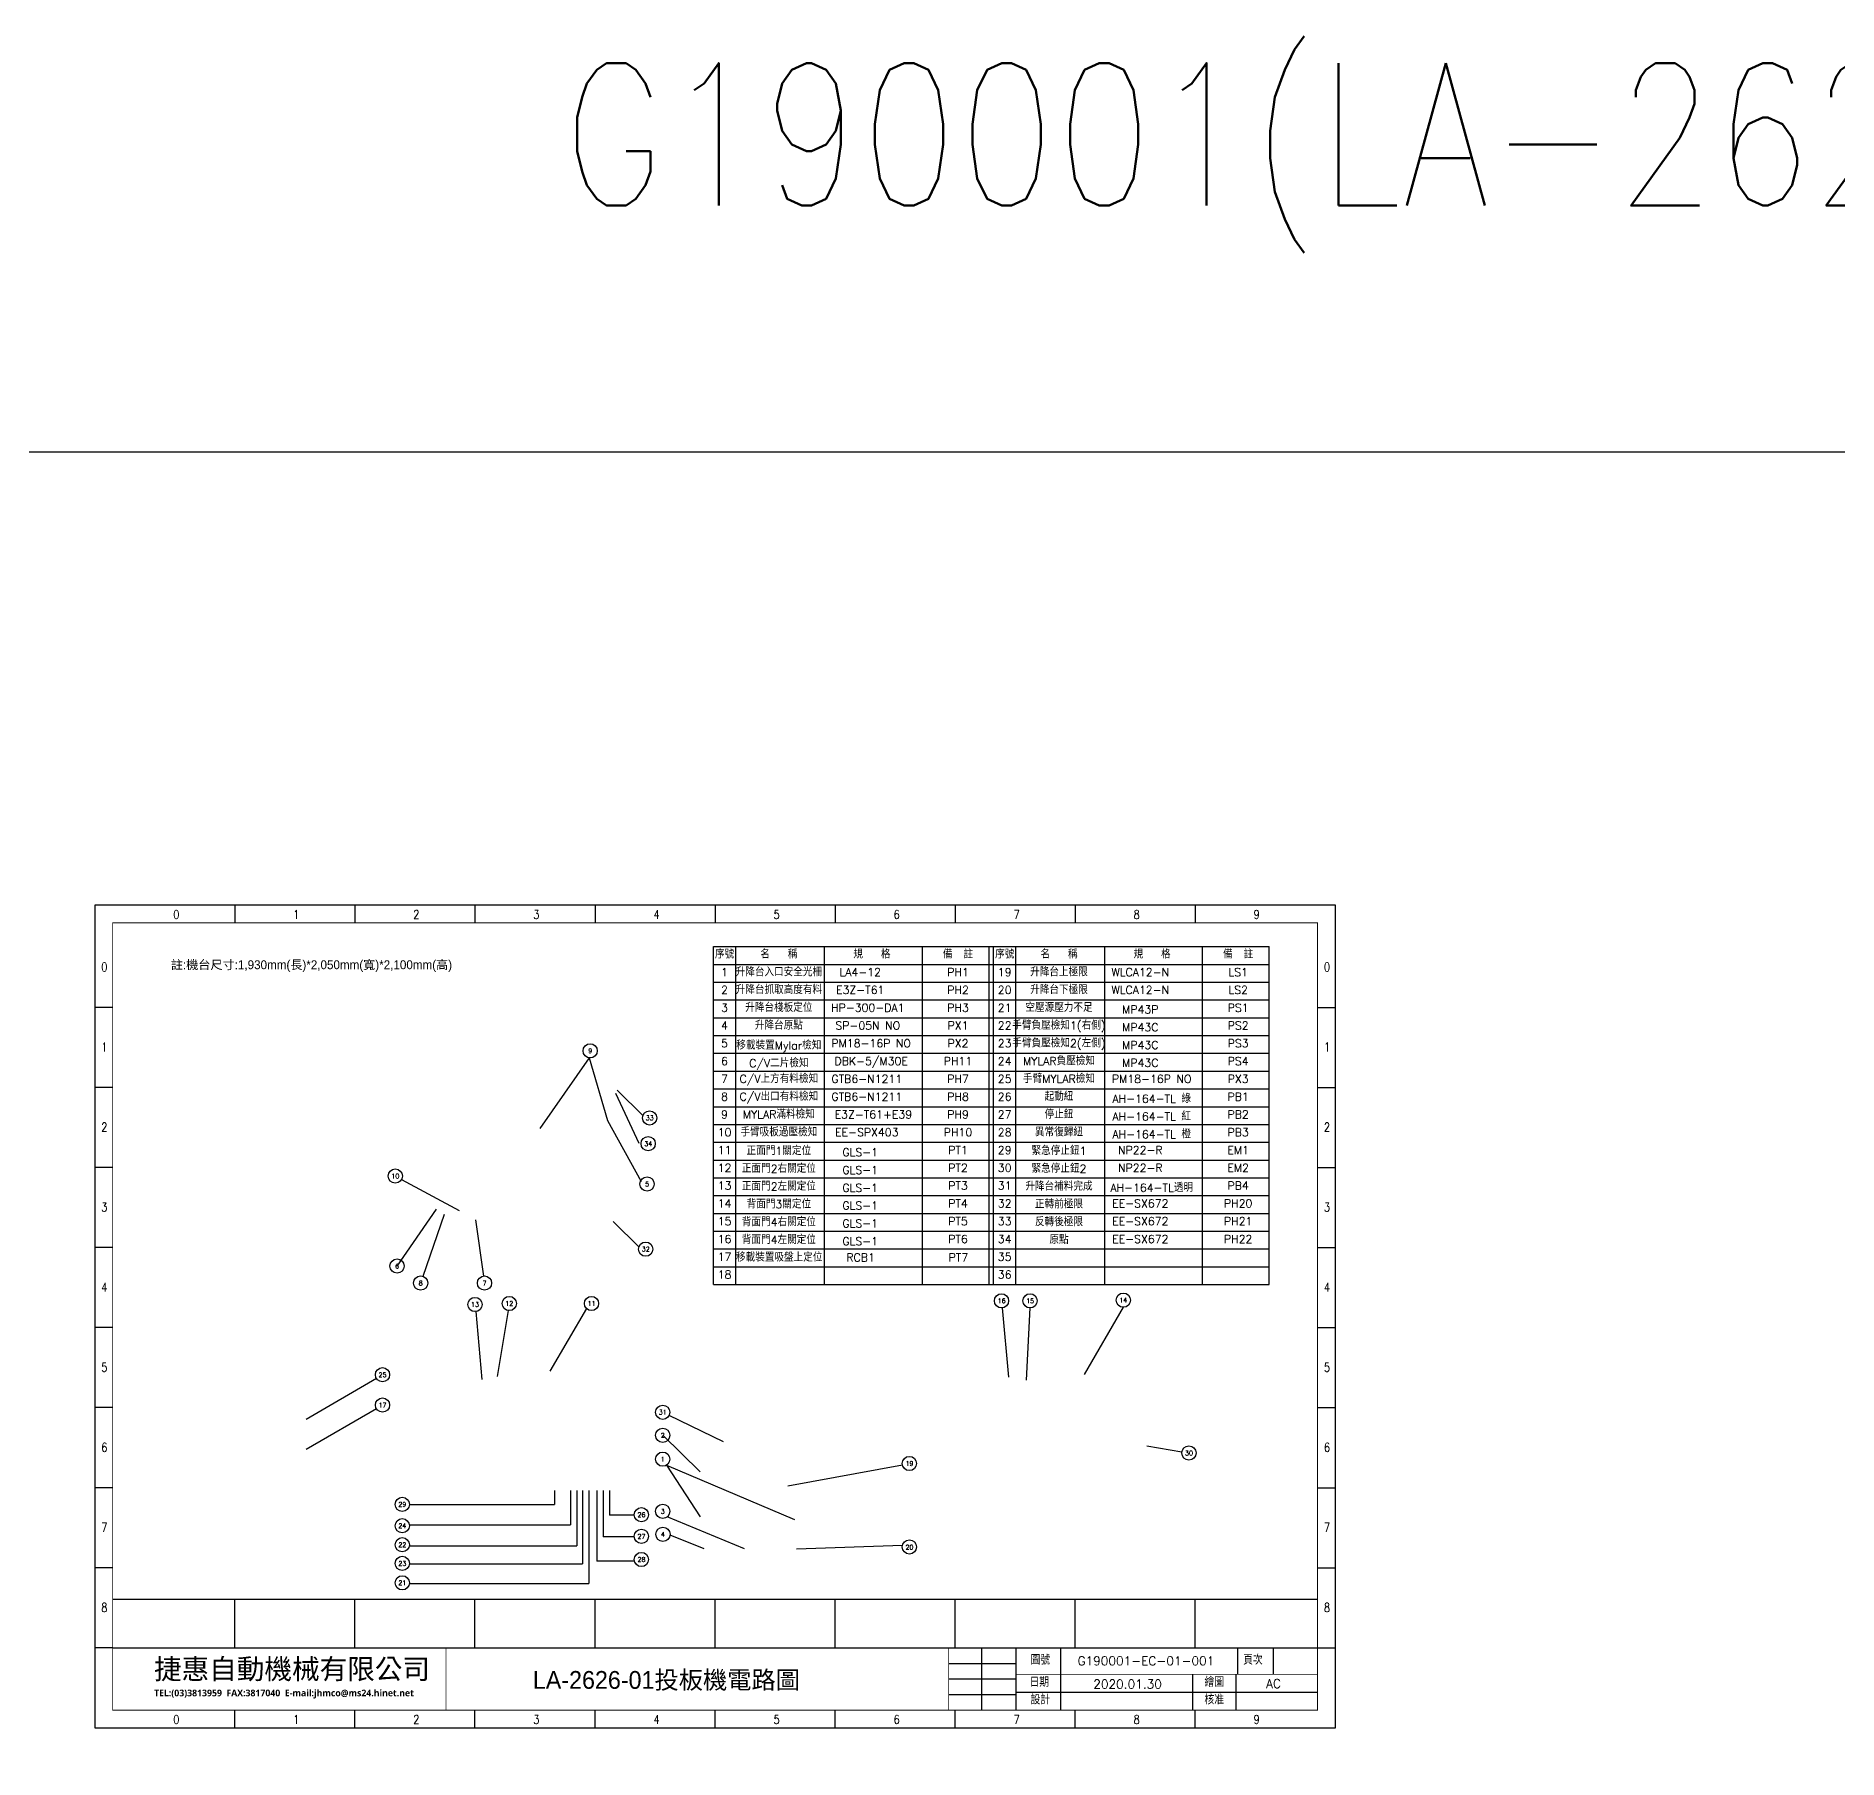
# Model space of a CAD drawing. Header units: millimetres. Extents: x -1721 to 4288, y -273 to 2028.
# Drawn here: x 2689.8 to 3095, y 852.2 to 1239.6 of the extents above; entities that cross this region are included whole.
import ezdxf
from ezdxf.enums import TextEntityAlignment as Align

# ---------------------------------------------------------------- set-up
doc = ezdxf.new("R2010")
doc.units = ezdxf.units.MM
doc.header["$LTSCALE"] = 5
doc.header["$MEASUREMENT"] = 0
doc.layers.get('0').update_dxf_attribs({"linetype": 'CONTINUOUS'})
doc.layers.add('圖框', color=7, linetype='CONTINUOUS')
doc.layers.add('文字', color=4, linetype='CONTINUOUS')
doc.styles.add('chinese', font='simplex.shx', dxfattribs={"height": 2, "bigfont": 'chineset.shx'})
doc.styles.add('DAYUS', font='romanc.shx', dxfattribs={"height": 25, "bigfont": 'dayus.shx'})
doc.styles.add('S', font='SIMPLEX', dxfattribs={"bigfont": 'DAYUS.SHX'})
doc.styles.add('sim', font='simplex.shx', dxfattribs={"width": 0.8, "bigfont": 'chineset.shx'})
doc.styles.add('新細明體', font='', dxfattribs={"height": 2})
doc.styles.add('標楷體', font='simplex.shx', dxfattribs={"width": 0.8, "bigfont": 'chineset.shx'})
doc.styles.add('線號', font='simplex.shx', dxfattribs={"height": 1.5, "bigfont": 'chineset.shx'})
doc.styles.get('新細明體').set_extended_font_data('新細明體')

msp = doc.modelspace()

# ---------------------------------------------------------------- linework, layer by layer
for p, q in [((2842.13, 958.898), (2842.13, 1034.898)), ((2842.13, 1034.898), (2967.13, 1034.898)), ((2847.13, 958.898), (2847.13, 1034.898)), ((2867.13, 958.898), (2867.13, 1034.898)), ((2889.13, 958.898), (2889.13, 1034.898)), ((2904.13, 960.463), (2904.13, 1034.898)), ((2905.13, 958.898), (2905.13, 1034.898)), ((2910.13, 958.898), (2910.13, 1034.898)), ((2930.13, 958.898), (2930.13, 1034.898)), ((2952.13, 958.898), (2952.13, 1034.898)), ((2967.13, 958.898), (2967.13, 1034.898)), ((2842.13, 1030.898), (2967.13, 1030.898)), ((2842.13, 1026.898), (2967.13, 1026.898)), ((2842.13, 1022.898), (2967.13, 1022.898)), ((2904.13, 958.898), (2904.13, 1022.898)), ((2842.13, 1018.898), (2967.13, 1018.898)), ((2842.13, 1014.898), (2967.13, 1014.898)), ((2814.192, 1009.864), (2803.098, 994.001)), ((2814.192, 1009.864), (2818.325, 995.763)), ((2842.13, 1010.898), (2967.13, 1010.898)), ((2842.13, 1006.898), (2967.13, 1006.898)), ((2820.078, 1001.91), (2825.377, 990.662)), ((2820.498, 1002.605), (2826.294, 996.815)), ((2842.13, 1002.898), (2967.13, 1002.898)), ((2842.13, 998.898), (2967.13, 998.898)), ((2818.325, 995.763), (2825.883, 982.064)), ((2842.13, 994.898), (2967.13, 994.898)), ((2842.13, 990.898), (2967.13, 990.898)), ((2842.13, 986.898), (2967.13, 986.898)), ((2771.981, 982.542), (2784.979, 975.516)), ((2842.13, 982.898), (2967.13, 982.898)), ((2842.13, 978.898), (2967.13, 978.898)), ((2770.975, 963.052), (2779.816, 975.852)), ((2781.581, 974.617), (2776.799, 960.748)), ((2788.594, 973.42), (2790.418, 960.819)), ((2819.615, 973.096), (2825.41, 967.306)), ((2842.13, 974.898), (2967.13, 974.898)), ((2842.13, 970.898), (2967.13, 970.898)), ((2842.13, 966.898), (2967.13, 966.898)), ((2842.13, 962.898), (2967.13, 962.898)), ((2842.13, 958.898), (2967.13, 958.898)), ((2788.656, 952.835), (2790.076, 937.566)), ((2795.942, 953.07), (2793.454, 938.243)), ((2813.558, 953.536), (2805.324, 939.405)), ((2907.077, 953.647), (2908.522, 938.107)), ((2913.26, 953.642), (2912.459, 937.433)), ((2934.315, 953.787), (2925.506, 938.669)), ((2766.317, 937.814), (2750.516, 928.597)), ((2766.317, 930.995), (2750.516, 921.778)), ((2844.427, 923.53), (2832.158, 929.484)), ((2830.718, 925.005), (2839.171, 916.823)), ((2939.626, 922.638), (2947.488, 921.299)), ((2831.59, 918.303), (2839.138, 906.682)), ((2831.59, 918.303), (2860.359, 906.073)), ((2858.889, 913.618), (2884.631, 918.375)), ((2806.363, 912.613), (2806.363, 909.473)), ((2809.989, 912.613), (2809.989, 904.868)), ((2811.373, 912.613), (2811.373, 900.138)), ((2812.691, 912.613), (2812.691, 896.079)), ((2814.141, 912.613), (2814.141, 891.684)), ((2815.921, 912.613), (2815.921, 896.745)), ((2817.306, 912.613), (2817.306, 902.191)), ((2818.756, 912.613), (2818.756, 907.045)), ((2773.743, 909.473), (2806.363, 909.473)), ((2773.73, 904.868), (2809.989, 904.868)), ((2824.334, 907.045), (2818.756, 907.045)), ((2849.149, 899.468), (2831.74, 906.682)), ((2773.706, 900.138), (2811.373, 900.138)), ((2824.334, 902.191), (2817.306, 902.191)), ((2840.01, 899.446), (2832.427, 902.587)), ((2860.811, 899.473), (2884.653, 900.307)), ((2773.934, 896.079), (2812.691, 896.079)), ((2824.402, 896.745), (2815.921, 896.745)), ((2773.868, 891.684), (2814.141, 891.684))]:
    msp.add_line(p, q)
msp.add_lwpolyline([(4288.333, 1146.033), (2177.993, 1146.033), (2177.993, -148.663), (4288.333, -148.663)], close=True)
for centre in [(2814.403, 1011.45), (2814.403, 1011.45), (2827.778, 996.369), (2827.778, 996.369), (2827.447, 990.581), (2827.447, 990.581), (2770.574, 983.303), (2770.574, 983.303), (2827.198, 981.505), (2827.198, 981.505), (2770.975, 963.052), (2770.975, 963.052), (2826.894, 966.86), (2826.894, 966.86), (2776.278, 959.236), (2776.278, 959.236), (2790.647, 959.236), (2790.647, 959.236), (2906.928, 955.24), (2906.928, 955.24), (2906.928, 955.24), (2906.928, 955.24), (2913.339, 955.24), (2913.339, 955.24), (2913.339, 955.24), (2913.339, 955.24), (2934.315, 955.387), (2934.315, 955.387), (2788.498, 954.428), (2788.498, 954.428), (2796.207, 954.648), (2796.207, 954.648), (2814.709, 954.648), (2814.709, 954.648), (2767.699, 938.62), (2767.699, 938.62), (2767.699, 931.801), (2767.699, 931.801), (2830.718, 930.182), (2830.718, 930.182), (2830.718, 925.005), (2830.718, 925.005), (2830.718, 919.645), (2830.718, 919.645), (2886.204, 918.666), (2886.204, 918.666), (2886.204, 918.666), (2886.204, 918.666), (2949.066, 921.03), (2949.066, 921.03), (2949.066, 921.03), (2949.066, 921.03), (2772.143, 909.473), (2772.143, 909.473), (2825.931, 907.147), (2830.718, 907.913), (2830.718, 907.913), (2772.143, 904.666), (2772.143, 904.666), (2825.931, 902.292), (2830.779, 902.746), (2830.779, 902.746), (2772.143, 900.393), (2772.143, 900.393), (2886.204, 899.913), (2772.143, 896.198), (2772.143, 896.198), (2825.931, 897.091), (2772.143, 891.847), (2772.143, 891.847)]:
    msp.add_circle(centre, 1.6)
at = {"layer": '圖框'}
for p, q in [((2703.001, 1044.222), (2703.001, 859.222)), ((2982.001, 1044.222), (2703.001, 1044.222)), ((2734.501, 1044.222), (2734.501, 1040.222)), ((2761.501, 1044.222), (2761.501, 1040.222)), ((2788.501, 1044.222), (2788.501, 1040.222)), ((2815.501, 1044.222), (2815.501, 1040.222)), ((2842.501, 1044.222), (2842.501, 1040.222)), ((2869.501, 1044.222), (2869.501, 1040.222)), ((2896.501, 1044.222), (2896.501, 1040.222)), ((2923.501, 1044.222), (2923.501, 1040.222)), ((2950.501, 1044.222), (2950.501, 1040.222)), ((2982.001, 859.222), (2982.001, 1044.222)), ((2707.001, 1021.222), (2703.001, 1021.222)), ((2978.001, 1021.222), (2982.001, 1021.222)), ((2707.001, 1003.222), (2703.001, 1003.222)), ((2978.001, 1003.222), (2982.001, 1003.222)), ((2707.001, 985.222), (2703.001, 985.222)), ((2978.001, 985.222), (2982.001, 985.222)), ((2707.001, 967.222), (2703.001, 967.222)), ((2978.001, 967.222), (2982.001, 967.222)), ((2707.001, 949.222), (2703.001, 949.222)), ((2978.001, 949.222), (2982.001, 949.222)), ((2707.001, 931.222), (2703.001, 931.222)), ((2978.001, 931.222), (2982.001, 931.222)), ((2707.001, 913.222), (2703.001, 913.222)), ((2978.001, 913.222), (2982.001, 913.222)), ((2707.001, 895.222), (2703.001, 895.222)), ((2978.001, 895.222), (2982.001, 895.222)), ((2707.001, 888.184), (2978.001, 888.184)), ((2734.501, 877.184), (2734.501, 888.184)), ((2761.501, 877.184), (2761.501, 888.184)), ((2788.501, 877.222), (2788.501, 888.222)), ((2815.501, 877.184), (2815.501, 888.184)), ((2842.501, 877.184), (2842.501, 888.184)), ((2869.501, 877.184), (2869.501, 888.184)), ((2896.501, 877.184), (2896.501, 888.184)), ((2923.501, 877.184), (2923.501, 888.184)), ((2950.501, 877.184), (2950.501, 888.184)), ((2707.001, 877.222), (2703.001, 877.222)), ((2707.001, 877.222), (2978.001, 877.222)), ((2902.446, 877.222), (2902.446, 863.222)), ((2910.14, 877.222), (2910.14, 863.222)), ((2920.158, 877.222), (2920.158, 863.222)), ((2960.001, 877.222), (2960.001, 871.226)), ((2968.001, 877.222), (2968.001, 871.226)), ((2978.001, 877.222), (2982.001, 877.222)), ((2895.001, 873.722), (2910.14, 873.722)), ((2895.001, 870.222), (2910.14, 870.222)), ((2734.501, 859.222), (2734.501, 863.222)), ((2761.501, 859.222), (2761.501, 863.222)), ((2788.501, 859.222), (2788.501, 863.222)), ((2815.501, 859.222), (2815.501, 863.222)), ((2842.501, 859.222), (2842.501, 863.222)), ((2869.501, 859.222), (2869.501, 863.222)), ((2895.001, 866.722), (2910.14, 866.722)), ((2896.501, 859.222), (2896.501, 863.222)), ((2910.14, 867.226), (2978.001, 867.226)), ((2923.501, 859.222), (2923.501, 863.222)), ((2950.501, 859.222), (2950.501, 863.222)), ((2703.001, 859.222), (2982.001, 859.222))]:
    msp.add_line(p, q, dxfattribs=at)
at = {"layer": '圖框', "const_width": 0.2}
for points in [[(2707.001, 863.222), (2978.001, 863.222), (2978.001, 1040.222), (2707.001, 1040.222)], [(2707.001, 1040.222), (2978.001, 1040.222), (2978.001, 863.222), (2707.001, 863.222)]]:
    msp.add_lwpolyline(points, close=True, dxfattribs=at)
at = {"layer": '圖框'}
for points, const_width in [([(2707.001, 877.222), (2978.001, 877.222)], 0.2), ([(2782.001, 877.222), (2782.001, 863.222)], 0.15), ([(2895.001, 877.222), (2895.001, 863.222)], 0.15), ([(2910.14, 871.226), (2978.001, 871.226)], 0.15)]:
    msp.add_lwpolyline(points, dxfattribs=dict(at, const_width=const_width))
for points in [[(2949.852, 871.226), (2949.852, 863.222)], [(2959.584, 871.226), (2959.584, 863.222)]]:
    msp.add_lwpolyline(points, dxfattribs=at)

# ---------------------------------------------------------------- texts
at = {"style": '標楷體', "width": 0.8}
msp.add_text('G190001(LA-2626-01)電控圖面(JH LOGO)', height=32.00576, dxfattribs=at).set_placement((2808.204, 1201.52))
for s, height, style, p in [('序號', 1.8, 'S', (2844.634, 1032.244)), ('名   稱', 1.8, 'S', (2856.847, 1032.244)), ('規   格', 1.8, 'S', (2877.778, 1032.244)), ('備  註', 1.8, 'S', (2897.138, 1032.244)), ('序號', 1.8, 'S', (2907.634, 1032.244)), ('名   稱', 1.8, 'S', (2919.847, 1032.244)), ('規   格', 1.8, 'S', (2940.778, 1032.244)), ('備  註', 1.8, 'S', (2960.138, 1032.244)), ('1', 1.8, 'S', (2844.634, 1028.244)), ('升降台入口安全光柵', 1.8, 'S', (2856.847, 1028.244)), ('LA4-12', 1.8, 'S', (2875.138, 1028.244)), ('PH1', 1.8, 'S', (2897.138, 1028.244)), ('19', 1.8, 'S', (2907.634, 1028.244)), ('升降台上極限', 1.8, 'S', (2919.847, 1028.244)), ('WLCA12-N', 1.8, 'S', (2938.138, 1028.244)), ('LS1', 1.8, 'S', (2960.138, 1028.244)), ('2', 1.8, 'S', (2844.634, 1024.244)), ('升降台抓取高度有料', 1.8, 'S', (2856.847, 1024.244)), ('E3Z-T61', 1.8, 'S', (2875.138, 1024.244)), ('PH2', 1.8, 'S', (2897.138, 1024.244)), ('20', 1.8, 'S', (2907.634, 1024.244)), ('升降台下極限', 1.8, 'S', (2919.847, 1024.244)), ('WLCA12-N', 1.8, 'S', (2938.138, 1024.244)), ('LS2', 1.8, 'S', (2960.138, 1024.244)), ('3', 1.8, 'S', (2844.634, 1020.244)), ('升降台棧板定位', 1.8, 'S', (2856.847, 1020.244)), ('HP-300-DA1', 1.8, 'S', (2876.839, 1020.244)), ('PH3', 1.8, 'S', (2897.138, 1020.244)), ('21', 1.8, 'S', (2907.634, 1020.244)), ('空壓源壓力不足', 1.8, 'S', (2919.847, 1020.244)), ('MP43P', 1.8, 'S', (2938.138, 1019.857)), ('PS1', 1.8, 'S', (2960.138, 1020.244)), ('4', 1.8, 'S', (2844.634, 1016.244)), ('升降台原點', 1.8, 'S', (2856.847, 1016.244)), ('SP-05N NO', 1.8, 'S', (2876.839, 1016.244)), ('PX1', 1.8, 'S', (2897.138, 1016.244)), ('22', 1.8, 'S', (2907.634, 1016.244)), ('手臂負壓檢知1(右側)', 1.8, 'S', (2919.847, 1016.244)), ('MP43C', 1.8, 'S', (2938.138, 1015.857)), ('PS2', 1.8, 'S', (2960.138, 1016.244)), ('5', 1.8, 'S', (2844.634, 1012.244)), ('移載裝置Mylar檢知', 1.8, 'S', (2856.847, 1011.771)), ('PM18-16P NO', 1.8, 'S', (2877.612, 1012.244)), ('PX2', 1.8, 'S', (2897.138, 1012.244)), ('23', 1.8, 'S', (2907.634, 1012.244)), ('手臂負壓檢知2(左側)', 1.8, 'S', (2919.847, 1012.244)), ('MP43C', 1.8, 'S', (2938.138, 1011.857)), ('PS3', 1.8, 'S', (2960.138, 1012.244)), ('9', 1.045, 'DAYUS', (2814.42, 1010.922)), ('6', 1.8, 'S', (2844.634, 1008.244)), ('C/V二片檢知', 1.8, 'S', (2856.847, 1007.771)), ('DBK-5/M30E', 1.8, 'S', (2877.612, 1008.244)), ('PH11', 1.8, 'S', (2897.138, 1008.244)), ('24', 1.8, 'S', (2907.634, 1008.244)), ('MYLAR負壓檢知', 1.8, 'S', (2919.847, 1008.244)), ('MP43C', 1.8, 'S', (2938.138, 1007.857)), ('PS4', 1.8, 'S', (2960.138, 1008.244)), ('7', 1.8, 'S', (2844.634, 1004.244)), ('C/V上方有料檢知', 1.8, 'S', (2856.847, 1004.244)), ('GTB6-N1211', 1.8, 'S', (2876.621, 1004.244)), ('PH7', 1.8, 'S', (2897.138, 1004.244)), ('25', 1.8, 'S', (2907.634, 1004.244)), ('手臂MYLAR檢知', 1.8, 'S', (2919.847, 1004.244)), ('PM18-16P NO', 1.8, 'S', (2940.699, 1004.244)), ('PX3', 1.8, 'S', (2960.138, 1004.244)), ('8', 1.8, 'S', (2844.634, 1000.244)), ('C/V出口有料檢知', 1.8, 'S', (2856.847, 1000.244)), ('GTB6-N1211', 1.8, 'S', (2876.621, 1000.244)), ('PH8', 1.8, 'S', (2897.138, 1000.244)), ('26', 1.8, 'S', (2907.634, 1000.244)), ('起動紐', 1.8, 'S', (2919.847, 1000.244)), ('AH-164-TL 綠', 1.8, 'S', (2940.699, 999.779)), ('PB1', 1.8, 'S', (2960.138, 1000.244)), ('9', 1.8, 'S', (2844.634, 996.244)), ('MYLAR滿料檢知', 1.8, 'S', (2856.847, 996.244)), ('E3Z-T61+E39', 1.8, 'S', (2878.105, 996.244)), ('PH9', 1.8, 'S', (2897.138, 996.244)), ('27', 1.8, 'S', (2907.634, 996.244)), ('停止鈕', 1.8, 'S', (2919.847, 996.244)), ('AH-164-TL 紅', 1.8, 'S', (2940.699, 995.779)), ('PB2', 1.8, 'S', (2960.138, 996.244)), ('33', 1.0451, 'DAYUS', (2827.795, 995.841)), ('10', 1.8, 'S', (2844.634, 992.244)), ('手臂吸板過壓檢知', 1.8, 'S', (2856.847, 992.244)), ('EE-SPX403', 1.8, 'S', (2876.621, 992.244)), ('PH10', 1.8, 'S', (2897.138, 992.244)), ('28', 1.8, 'S', (2907.634, 992.244)), ('異常復歸紐', 1.8, 'S', (2919.847, 992.244)), ('AH-164-TL 橙', 1.8, 'S', (2940.699, 991.779)), ('PB3', 1.8, 'S', (2960.138, 992.244)), ('34', 1.0451, 'DAYUS', (2827.464, 990.053)), ('11', 1.8, 'S', (2844.634, 988.244)), ('正面門1關定位', 1.8, 'S', (2856.847, 988.054)), ('GLS-1', 1.8, 'S', (2875.138, 987.75)), ('PT1', 1.8, 'S', (2897.138, 988.244)), ('29', 1.8, 'S', (2907.634, 988.244)), ('緊急停止鈕1', 1.8, 'S', (2919.847, 988.054)), ('NP22-R', 1.8, 'S', (2938.138, 988.244)), ('EM1', 1.8, 'S', (2960.138, 988.244)), ('12', 1.8, 'S', (2844.634, 984.244)), ('正面門2右關定位', 1.8, 'S', (2856.847, 984.054)), ('GLS-1', 1.8, 'S', (2875.138, 983.75)), ('PT2', 1.8, 'S', (2897.138, 984.244)), ('30', 1.8, 'S', (2907.634, 984.244)), ('緊急停止鈕2', 1.8, 'S', (2919.847, 984.054)), ('NP22-R', 1.8, 'S', (2938.138, 984.244)), ('EM2', 1.8, 'S', (2960.138, 984.244)), ('10', 1.0451, 'DAYUS', (2770.591, 982.775)), ('5', 1.045, 'DAYUS', (2827.215, 980.978)), ('13', 1.8, 'S', (2844.634, 980.244)), ('正面門2左關定位', 1.8, 'S', (2856.847, 980.054)), ('GLS-1', 1.8, 'S', (2875.138, 979.75)), ('PT3', 1.8, 'S', (2897.138, 980.244)), ('31', 1.8, 'DAYUS', (2907.634, 980.244)), ('升降台補料完成', 1.8, 'S', (2919.847, 980.054)), ('AH-164-TL透明', 1.8, 'S', (2940.699, 979.779)), ('PB4', 1.8, 'S', (2960.138, 980.244)), ('14', 1.8, 'S', (2844.634, 976.244)), ('背面門3關定位', 1.8, 'S', (2856.847, 976.054)), ('GLS-1', 1.8, 'S', (2875.138, 975.75)), ('PT4', 1.8, 'S', (2897.138, 976.244)), ('32', 1.8, 'DAYUS', (2907.634, 976.244)), ('正轉前極限', 1.8, 'S', (2919.847, 976.054)), ('EE-SX672', 1.8, 'S', (2938.138, 976.244)), ('PH20', 1.8, 'S', (2960.138, 976.244)), ('15', 1.8, 'S', (2844.634, 972.244)), ('背面門4右關定位', 1.8, 'S', (2856.847, 972.054)), ('GLS-1', 1.8, 'S', (2875.138, 971.75)), ('PT5', 1.8, 'S', (2897.138, 972.244)), ('33', 1.8, 'DAYUS', (2907.634, 972.244)), ('反轉後極限', 1.8, 'S', (2919.847, 972.054)), ('EE-SX672', 1.8, 'S', (2938.138, 972.244)), ('PH21', 1.8, 'S', (2960.138, 972.244)), ('16', 1.8, 'S', (2844.634, 968.244)), ('背面門4左關定位', 1.8, 'S', (2856.847, 968.054)), ('GLS-1', 1.8, 'S', (2875.138, 967.75)), ('PT6', 1.8, 'S', (2897.138, 968.244)), ('34', 1.8, 'DAYUS', (2907.634, 968.244)), ('原點', 1.8, 'S', (2919.847, 968.054)), ('EE-SX672', 1.8, 'S', (2938.138, 968.244)), ('PH22', 1.8, 'S', (2960.138, 968.244)), ('32', 1.0451, 'DAYUS', (2826.911, 966.333)), ('17', 1.8, 'S', (2844.634, 964.244)), ('移載裝置吸盤上定位', 1.8, 'S', (2856.933, 964.097)), ('RCB1', 1.8, 'S', (2875.223, 964.097)), ('PT7', 1.8, 'S', (2897.223, 964.097)), ('35', 1.8, 'DAYUS', (2907.634, 964.244)), ('6', 1.045, 'DAYUS', (2770.992, 962.524)), ('18', 1.8, 'S', (2844.634, 960.244)), ('36', 1.8, 'DAYUS', (2907.634, 960.244)), ('8', 1.045, 'DAYUS', (2776.295, 958.708)), ('7', 1.045, 'DAYUS', (2790.664, 958.708)), ('13', 1.0451, 'DAYUS', (2788.515, 953.9)), ('12', 1.0451, 'DAYUS', (2796.224, 954.12)), ('11', 1.0451, 'DAYUS', (2814.726, 954.12)), ('16', 1.0451, 'DAYUS', (2906.946, 954.712)), ('15', 1.0451, 'DAYUS', (2913.357, 954.712)), ('14', 1.0451, 'DAYUS', (2934.332, 954.859)), ('25', 1.0451, 'DAYUS', (2767.716, 938.092)), ('17', 1.0451, 'DAYUS', (2767.716, 931.273)), ('31', 1.0451, 'DAYUS', (2830.735, 929.654)), ('2', 1.045, 'DAYUS', (2830.735, 924.477)), ('1', 1.045, 'DAYUS', (2830.735, 919.117)), ('30', 1.0451, 'DAYUS', (2949.083, 920.502)), ('19', 1.0451, 'DAYUS', (2886.221, 918.138)), ('29', 1.0451, 'DAYUS', (2772.16, 908.945)), ('3', 1.045, 'DAYUS', (2830.735, 907.385)), ('24', 1.0451, 'DAYUS', (2772.16, 904.138)), ('26', 1.0451, 'DAYUS', (2825.948, 906.619)), ('22', 1.0451, 'DAYUS', (2772.16, 899.865)), ('27', 1.0451, 'DAYUS', (2825.948, 901.764)), ('4', 1.045, 'DAYUS', (2830.796, 902.218)), ('20', 1.0451, 'DAYUS', (2886.221, 899.3)), ('23', 1.0451, 'DAYUS', (2772.16, 895.67)), ('28', 1.0451, 'DAYUS', (2825.948, 896.563)), ('21', 1.0451, 'DAYUS', (2772.16, 891.319))]:
    msp.add_text(s, height=height, dxfattribs=dict(style=style)).set_placement(p, align=Align.CENTER)
at = {"attachment_point": 1, "style": '線號'}
for s, insert, char_height, width in [('{\\fMicrosoft JhengHei|b1|i0|c136|p34;\\H1.75x;\\C4;捷惠自動機械有限公司}', (2716.319, 874.75), 2.6, 60.81748), ('{\\fMicrosoft JhengHei|b1|i0|c136|p34;\\H1.5x;\\C4;TEL:(03)3813959  FAX:3817040  E-mail:jhmco@ms24.hinet.net}', (2716.319, 867.823), 1, 73.55296)]:
    msp.add_mtext(s, dxfattribs=dict(at, insert=insert, char_height=char_height, width=width))
at = {"layer": '圖框', "style": 'sim', "width": 0.8}
for s, p in [('0', (2720.638, 1041.118)), ('1', (2747.638, 1041.118)), ('2', (2774.638, 1041.118)), ('3', (2801.638, 1041.118)), ('4', (2828.638, 1041.118)), ('5', (2855.638, 1041.118)), ('6', (2882.638, 1041.118)), ('7', (2909.638, 1041.118)), ('8', (2936.638, 1041.118)), ('9', (2963.638, 1041.118)), ('0', (2704.451, 1029.307)), ('0', (2979.451, 1029.307)), ('1', (2704.451, 1011.307)), ('1', (2979.451, 1011.307)), ('2', (2704.451, 993.307)), ('2', (2979.451, 993.307)), ('3', (2704.451, 975.307)), ('3', (2979.451, 975.307)), ('4', (2704.451, 957.307)), ('4', (2979.451, 957.307)), ('5', (2704.451, 939.307)), ('5', (2979.451, 939.307)), ('6', (2704.451, 921.307)), ('6', (2979.451, 921.307)), ('7', (2704.451, 903.307)), ('7', (2979.451, 903.307)), ('8', (2704.451, 885.307)), ('8', (2979.451, 885.307)), ('0', (2720.638, 860.118)), ('1', (2747.638, 860.118)), ('2', (2774.638, 860.118)), ('3', (2801.638, 860.118)), ('4', (2828.638, 860.118)), ('5', (2855.638, 860.118)), ('6', (2882.638, 860.118)), ('7', (2909.638, 860.118)), ('8', (2936.638, 860.118)), ('9', (2963.638, 860.118))]:
    msp.add_text(s, height=2, dxfattribs=at).set_placement(p)
at = {"layer": '圖框', "style": 'chinese'}
for s, p in [('圖號', (2913.446, 873.463)), ('頁次^J', (2961.272, 873.463)), ('日期', (2913.212, 868.475)), ('繪圖', (2952.567, 868.475)), ('設計', (2913.446, 864.511)), ('核准', (2952.567, 864.511))]:
    msp.add_text(s, height=2, dxfattribs=at).set_placement(p)
at = {"layer": '文字'}
for s, height, style, p in [('註:機台尺寸:1,930mm(長)*2,050mm(寬)*2,100mm(高)', 2, '新細明體', (2720.091, 1029.811)), ('LA-2626-01投板機電路圖', 4, '新細明體', (2801.516, 868.004)), ('G190001-EC-01-001', 2, 'chinese', (2924.017, 873.287)), ('2020.01.30', 2, 'chinese', (2927.55, 868.066)), ('AC', 2, 'chinese', (2966.423, 868.189))]:
    msp.add_text(s, height=height, dxfattribs=dict(at, style=style)).set_placement(p)

doc.saveas('drawing.dxf')
